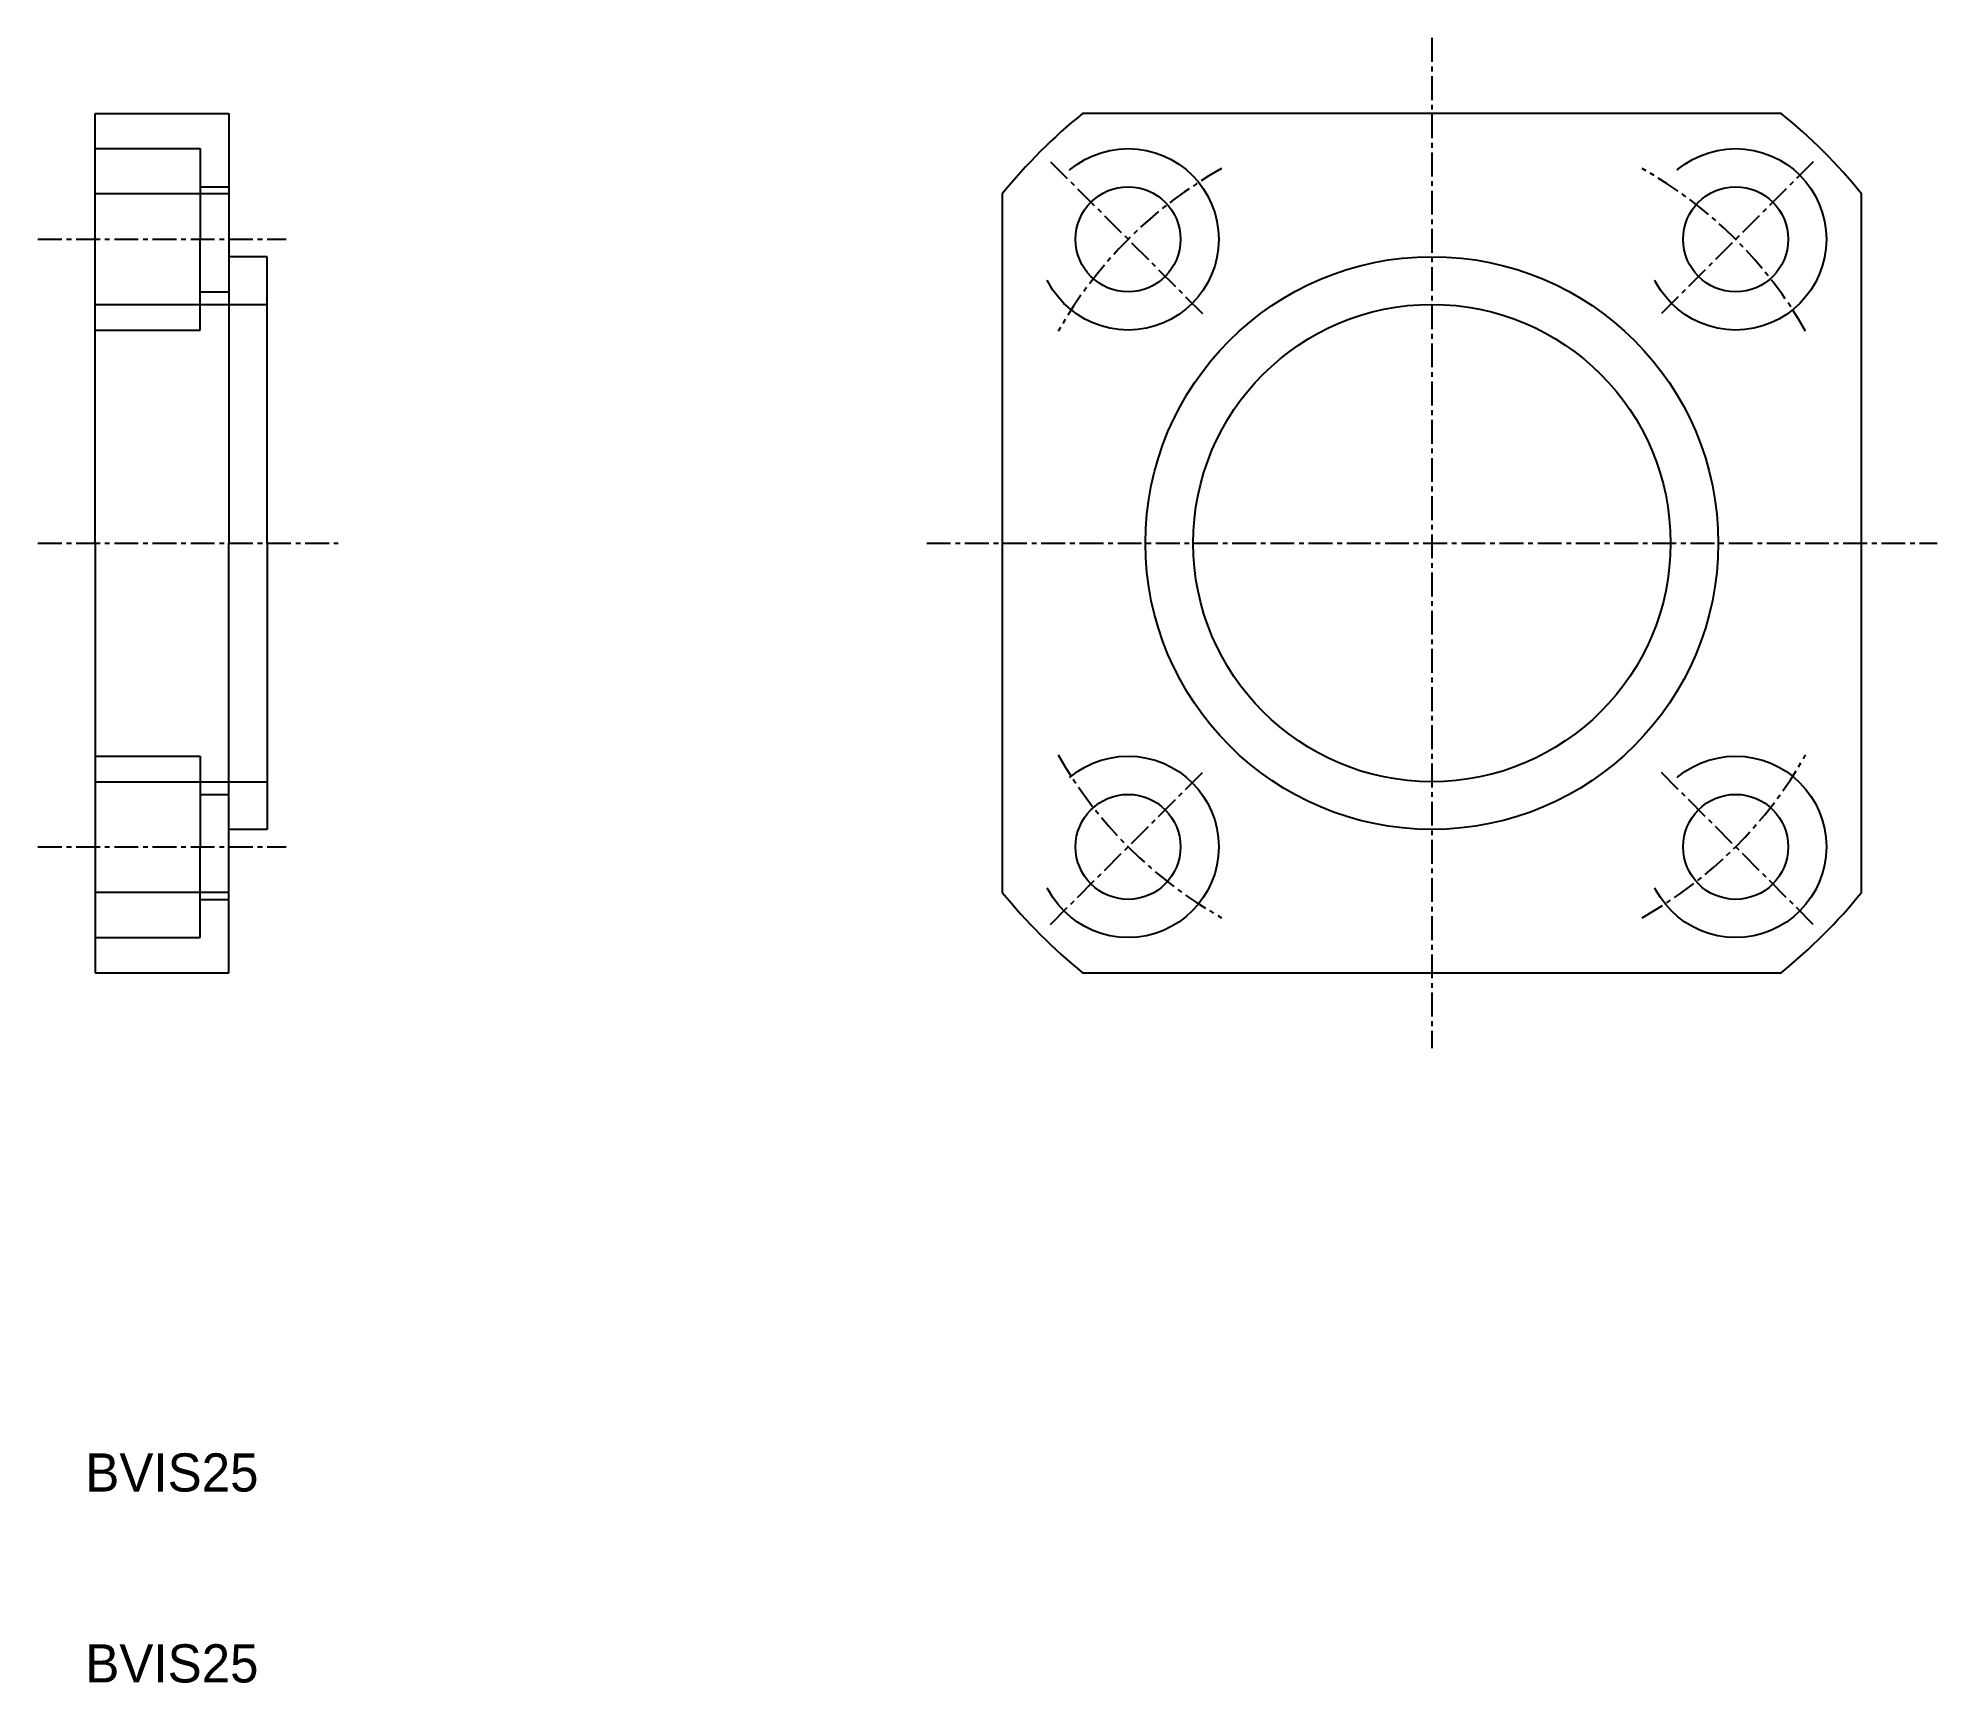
# Model space of a CAD drawing. Extents: x 164.8 to 264.3, y 87.8 to 174.
import ezdxf

# ---------------------------------------------------------------- set-up
doc = ezdxf.new("R2010")
doc.units = 0
doc.linetypes.add('CENTER', pattern=[2, 1.25, -0.25, 0.25, -0.25])
doc.linetypes.add('DASHED', pattern=[19.05, 12.7, -6.35])
doc.layers.get('0').update_dxf_attribs({"linetype": 'CONTINUOUS'})
doc.layers.add('CENTER', color=1, linetype='CENTER')

msp = doc.modelspace()

# ---------------------------------------------------------------- linework, layer by layer
for p, q in [((167.827, 147.541), (167.827, 170.041)), ((167.827, 170.041), (174.827, 170.041)), ((174.827, 170.041), (174.827, 147.541)), ((256.123, 170.041), (219.531, 170.041)), ((174.827, 165.837), (167.827, 165.837)), ((215.327, 165.837), (215.327, 129.245)), ((260.327, 129.245), (260.327, 165.837)), ((176.827, 162.541), (174.827, 162.541)), ((176.827, 147.541), (176.827, 162.541)), ((167.827, 147.541), (167.827, 125.041)), ((174.827, 125.041), (174.827, 147.541)), ((176.827, 147.541), (176.827, 132.541)), ((176.827, 132.541), (174.827, 132.541)), ((174.827, 129.245), (167.827, 129.245)), ((167.827, 125.041), (174.827, 125.041)), ((219.531, 125.041), (256.123, 125.041))]:
    msp.add_line(p, q)
at = {"color": 3, "linetype": 'DASHED'}
for p, q in [((167.827, 168.201), (173.327, 168.201)), ((173.327, 168.201), (173.327, 163.451)), ((173.327, 166.201), (174.827, 166.201)), ((173.327, 158.701), (173.327, 163.451)), ((173.327, 160.701), (174.827, 160.701)), ((167.827, 160.041), (176.827, 160.041)), ((167.827, 158.701), (173.327, 158.701)), ((167.827, 136.381), (173.327, 136.381)), ((173.327, 136.381), (173.327, 131.631)), ((167.827, 135.041), (176.827, 135.041)), ((173.327, 134.381), (174.827, 134.381)), ((173.327, 126.881), (173.327, 131.631)), ((173.327, 128.881), (174.827, 128.881)), ((167.827, 126.881), (173.327, 126.881))]:
    msp.add_line(p, q, dxfattribs=at)
for centre in [(221.917, 163.451), (253.737, 163.451), (221.917, 131.631), (253.737, 131.631)]:
    msp.add_circle(centre, 4.75, dxfattribs=at)
for centre, radius in [((221.917, 163.451), 2.75), ((221.917, 163.451), 2.75), ((253.737, 163.451), 2.75), ((253.737, 163.451), 2.75), ((237.827, 147.541), 15), ((237.827, 147.541), 12.5), ((221.917, 131.631), 2.75), ((221.917, 131.631), 2.75), ((253.737, 131.631), 2.75), ((253.737, 131.631), 2.75)]:
    msp.add_circle(centre, radius)
for start, end in [(129.11674, 140.88326), (39.11674, 50.88326), (219.11674, 230.88326), (309.11674, 320.88326)]:
    msp.add_arc((237.827, 147.541), 29, start, end)
at = {"layer": 'CENTER', "color": 1, "linetype": 'CENTER'}
for p, q in [((237.827, 173.996), (237.827, 121.086)), ((217.851, 167.517), (225.983, 159.385)), ((217.851, 167.517), (225.983, 159.385)), ((257.803, 167.517), (249.671, 159.385)), ((257.803, 167.517), (249.671, 159.385)), ((164.827, 163.451), (177.827, 163.451)), ((164.827, 147.541), (180.554, 147.541)), ((211.372, 147.541), (264.282, 147.541)), ((217.851, 127.565), (225.983, 135.697)), ((217.851, 127.565), (225.983, 135.697)), ((257.803, 127.565), (249.671, 135.697)), ((257.803, 127.565), (249.671, 135.697)), ((164.827, 131.631), (177.827, 131.631))]:
    msp.add_line(p, q, dxfattribs=at)
for start, end in [(119.31098, 150.45829), (29.54171, 60.68902), (209.54171, 240.68902), (299.31098, 330.45829)]:
    msp.add_arc((237.827, 147.541), 22.5, start, end, dxfattribs=at)

# ---------------------------------------------------------------- texts
for p in [(167.305, 97.865), (167.305, 87.865)]:
    msp.add_text('BVIS25', height=2).set_placement(p)

doc.saveas('drawing.dxf')
